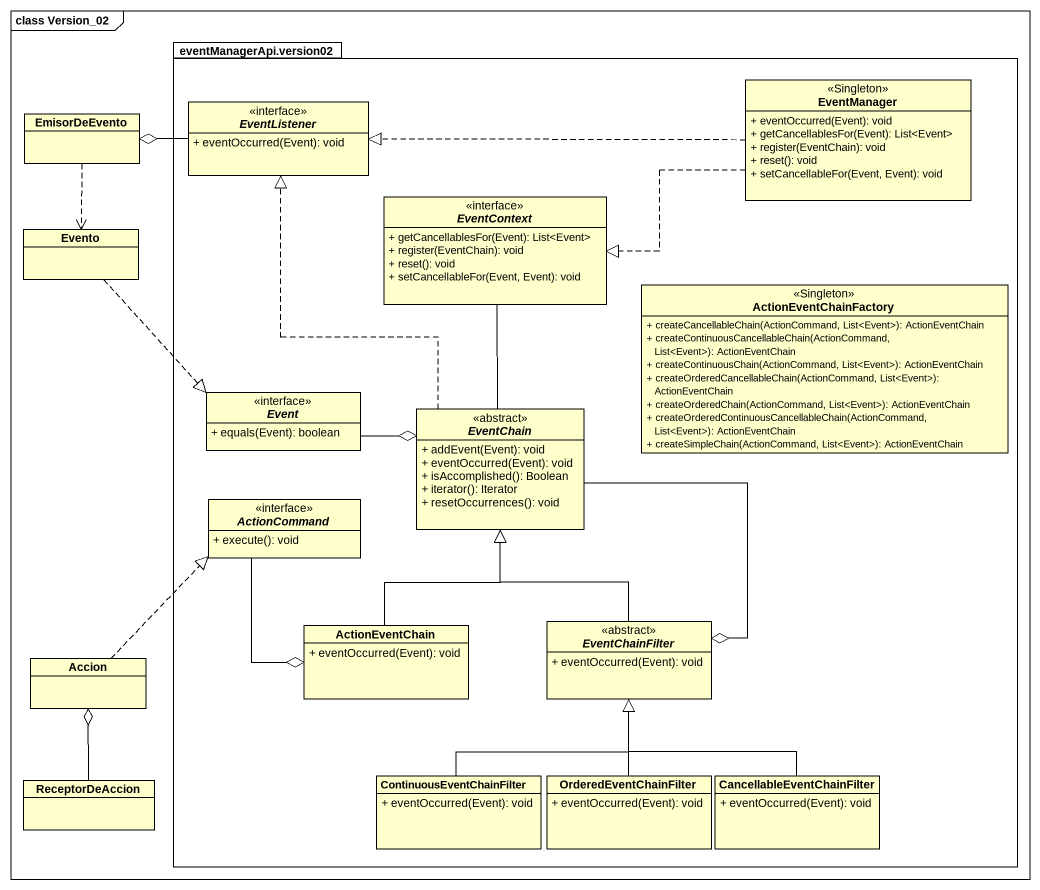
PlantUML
@startuml
mainframe class Version_02
hide circle
hide empty members
skinparam classAttributeIconSize 0
package "eventManagerApi.version02" as eventManagerApi_version02 {
  interface EventListener <<interface>> {
    + eventOccurred(Event): void
  }
  class EventManager <<Singleton>> {
    + eventOccurred(Event): void
    + getCancellablesFor(Event): List<Event>
    + register(EventChain): void
    + reset(): void
    + setCancellableFor(Event, Event): void
  }
  interface EventContext <<interface>> {
    + getCancellablesFor(Event): List<Event>
    + register(EventChain): void
    + reset(): void
    + setCancellableFor(Event, Event): void
  }
  class ActionEventChainFactory <<Singleton>> {
    + createCancellableChain(ActionCommand, List<Event>): ActionEventChain
    + createContinuousCancellableChain(ActionCommand, List<Event>): ActionEventChain
    + createContinuousChain(ActionCommand, List<Event>): ActionEventChain
    + createOrderedCancellableChain(ActionCommand, List<Event>): ActionEventChain
    + createOrderedChain(ActionCommand, List<Event>): ActionEventChain
    + createOrderedContinuousCancellableChain(ActionCommand, List<Event>): ActionEventChain
    + createSimpleChain(ActionCommand, List<Event>): ActionEventChain
  }
  interface Event <<interface>> {
    + equals(Event): boolean
  }
  abstract class EventChain <<abstract>> {
    + addEvent(Event): void
    + eventOccurred(Event): void
    + isAccomplished(): Boolean
    + iterator(): Iterator
    + resetOccurrences(): void
  }
  interface ActionCommand <<interface>> {
    + execute(): void
  }
  class ActionEventChain {
    + eventOccurred(Event): void
  }
  abstract class EventChainFilter <<abstract>> {
    + eventOccurred(Event): void
  }
  class ContinuousEventChainFilter {
    + eventOccurred(Event): void
  }
  class OrderedEventChainFilter {
    + eventOccurred(Event): void
  }
  class CancellableEventChainFilter {
    + eventOccurred(Event): void
  }
}
class EmisorDeEvento
class Evento
class Accion
class ReceptorDeAccion
EventListener -left-o EmisorDeEvento
EventManager .left.|> EventListener
EventManager .left.|> EventContext
EmisorDeEvento ..> Evento
Evento ..|> Event
Event -right-o EventChain
EventChain .up.|> EventListener
EventChain -up- EventContext
EventChain --o EventChainFilter
ActionCommand --o ActionEventChain
ActionEventChain -up-|> EventChain
EventChainFilter -up-|> EventChain
Accion .up.|> ActionCommand
ReceptorDeAccion -up-o Accion
ContinuousEventChainFilter -up-|> EventChainFilter
OrderedEventChainFilter -up-|> EventChainFilter
CancellableEventChainFilter -up-|> EventChainFilter
@enduml
